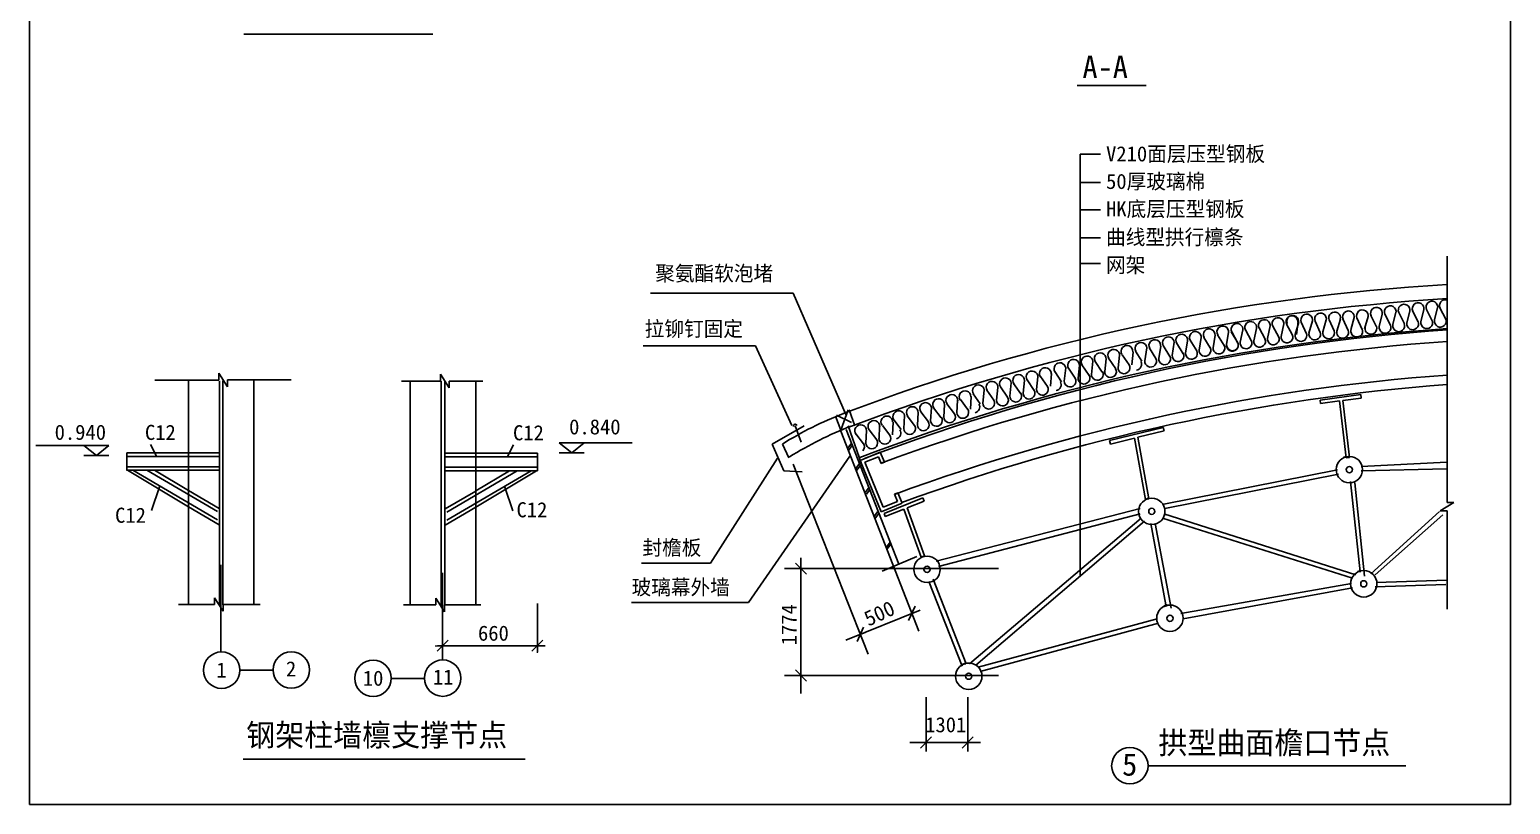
# Model space of a CAD drawing. Header units: metres. Extents: x 1233 to 1558, y 187 to 595.
# Drawn here: x 1233 to 1558.3, y 186.7 to 356.8 of the extents above; entities that cross this region are included whole.
import ezdxf

# ---------------------------------------------------------------- set-up
doc = ezdxf.new("R2010")
doc.units = ezdxf.units.M
doc.layers.add('BIAO', color=7, linetype='Continuous')
doc.layers.add('NAME', color=1, linetype='Continuous')

# ---------------------------------------------------------------- blocks, each defined once
blk = doc.blocks.new('DIM')
at = {"lineweight": 15}
for p, q in [((-2.14, 0), (1.52, 0)), ((0, -2.05), (0, 2.09))]:
    blk.add_line(p, q, dxfattribs=at)
blk.add_lwpolyline([(-1.6, -1.56), (1.58, 1.61)])

msp = doc.modelspace()

# ---------------------------------------------------------------- linework, layer by layer
for p, q in [((1280.01, 355.85), (1321.59, 355.85)), ((1463.12, 344.54), (1478.3, 344.54)), ((1463.77, 329.5), (1468.27, 329.5)), ((1463.77, 236.89), (1463.77, 329.5)), ((1463.77, 323.29), (1468.27, 323.29)), ((1463.77, 317.28), (1468.27, 317.28)), ((1463.77, 311.1), (1468.27, 311.1)), ((1463.77, 305.49), (1468.27, 305.49)), ((1400.75, 298.97), (1369.41, 298.97)), ((1412.36, 272.2), (1400.75, 298.97)), ((1514.83, 292.9), (1514.07, 290.22)), ((1515.39, 292.85), (1516.55, 290.32)), ((1515.4, 292.85), (1516.56, 290.32)), ((1517.86, 293.14), (1517.1, 290.45)), ((1518.48, 293.09), (1519.58, 290.68)), ((1520.96, 293.28), (1520.2, 290.6)), ((1521.53, 293.32), (1522.69, 290.79)), ((1523.99, 293.61), (1523.23, 290.93)), ((1524.59, 293.56), (1525.75, 291.02)), ((1527.05, 293.84), (1526.29, 291.16)), ((1527.68, 294.07), (1528.86, 291.7)), ((1530.16, 294.34), (1529.49, 291.64)), ((1530.73, 294.41), (1531.97, 291.91)), ((1533.18, 294.77), (1532.51, 292.07)), ((1533.78, 294.75), (1535.02, 292.25)), ((1536.23, 295.11), (1535.56, 292.41)), ((1536.84, 295.09), (1538.03, 292.71)), ((1539.32, 295.36), (1538.65, 292.66)), ((1539.89, 295.42), (1541.13, 292.93)), ((1542.34, 295.79), (1541.67, 293.09)), ((1542.85, 295.75), (1544.1, 293.26)), ((1493.42, 289.75), (1493, 287)), ((1493.99, 289.86), (1495.44, 287.49)), ((1496.39, 290.44), (1495.97, 287.69)), ((1496.96, 290.46), (1498.42, 288.08)), ((1497.09, 290.48), (1498.41, 288.02)), ((1499.53, 290.92), (1498.95, 288.2)), ((1500.1, 290.91), (1501.42, 288.45)), ((1502.54, 291.25), (1501.96, 288.53)), ((1503.09, 291.33), (1504.41, 288.88)), ((1505.52, 291.78), (1504.94, 289.05)), ((1506.09, 291.76), (1507.41, 289.31)), ((1506.1, 291.76), (1507.42, 289.31)), ((1508.53, 292.21), (1507.95, 289.48)), ((1509.15, 292.2), (1510.4, 289.87)), ((1511.82, 292.58), (1511.06, 289.9)), ((1511.71, 292.69), (1511.34, 289.93)), ((1512.37, 292.62), (1513.53, 290.08)), ((1392.49, 287.42), (1367.77, 287.42)), ((1400.45, 269.91), (1392.49, 287.42)), ((1478.44, 286.97), (1477.99, 284.1)), ((1479.04, 286.87), (1480.42, 284.61)), ((1481.48, 287.36), (1481.05, 284.61)), ((1482.04, 287.48), (1483.5, 285.1)), ((1484.47, 288.18), (1484.02, 285.3)), ((1484.97, 288.06), (1486.42, 285.68)), ((1487.39, 288.54), (1486.96, 285.79)), ((1487.96, 288.66), (1489.41, 286.28)), ((1490.36, 289.24), (1489.93, 286.48)), ((1490.98, 289.26), (1492.36, 287)), ((1492.45, 286.89), (1492.45, 286.89)), ((1463.63, 283.08), (1463.33, 280.31)), ((1464.19, 283.22), (1465.75, 280.91)), ((1466.58, 284.03), (1466.27, 281.14)), ((1467.09, 283.94), (1468.65, 281.63)), ((1469.49, 284.53), (1469.19, 281.76)), ((1470.05, 284.67), (1471.61, 282.36)), ((1472.43, 285.35), (1472.12, 282.58)), ((1473.04, 285.41), (1474.53, 283.21)), ((1474.62, 283.1), (1474.62, 283.1)), ((1475.46, 286), (1475.16, 283.23)), ((1475.98, 286.26), (1477.36, 284.01)), ((1452.11, 279.92), (1453.7, 277.62)), ((1454.48, 280.63), (1454.21, 277.85)), ((1455.1, 280.69), (1456.61, 278.51)), ((1457.51, 281.31), (1457.24, 278.54)), ((1458.19, 281.74), (1459.68, 279.54)), ((1460.61, 282.56), (1460.29, 279.66)), ((1461.22, 282.49), (1462.7, 280.29)), ((1267.87, 279.72), (1267.87, 230.57)), ((1274.68, 279.72), (1274.68, 230.57)), ((1275.44, 279.72), (1275.44, 230.57)), ((1282.25, 279.71), (1282.25, 230.56)), ((1316.58, 279.63), (1316.58, 230.48)), ((1323.39, 279.64), (1323.39, 230.49)), ((1324.16, 279.64), (1324.16, 230.49)), ((1330.97, 279.64), (1330.97, 230.49)), ((1440.29, 276.87), (1441.79, 274.69)), ((1442.7, 277.71), (1442.41, 274.81)), ((1443.3, 277.65), (1444.81, 275.47)), ((1445.71, 278.27), (1445.44, 275.5)), ((1446.27, 278.41), (1447.86, 276.12)), ((1448.66, 279.25), (1448.37, 276.35)), ((1449.16, 279.16), (1450.75, 276.86)), ((1451.56, 279.77), (1451.28, 277)), ((1456.7, 278.4), (1456.7, 278.4)), ((1516.52, 275.51), (1525.43, 276.71)), ((1525.43, 276.71), (1525.53, 275.95)), ((1412.84, 273.38), (1411.19, 268.9)), ((1413.07, 273.38), (1414.25, 269.84)), ((1431.09, 273.88), (1430.93, 270.97)), ((1431.6, 273.81), (1433.28, 271.58)), ((1433.97, 274.53), (1433.81, 271.74)), ((1434.52, 274.69), (1436.2, 272.47)), ((1436.86, 275.5), (1436.7, 272.72)), ((1437.47, 275.59), (1439.07, 273.47)), ((1439.17, 273.37), (1439.17, 273.37)), ((1439.86, 276.31), (1439.7, 273.53)), ((1516.52, 275.51), (1516.62, 274.75)), ((1516.62, 274.75), (1520.76, 275.31)), ((1520.76, 275.31), (1522.21, 262.83)), ((1521.52, 275.41), (1525.53, 275.95)), ((1521.52, 275.41), (1522.97, 262.92)), ((1410.01, 271.96), (1411.19, 268.9)), ((1410.24, 272.2), (1413.54, 270.55)), ((1422.72, 270.64), (1422.58, 267.86)), ((1422.84, 271.15), (1424.43, 269.03)), ((1425.21, 272.09), (1425.04, 269.18)), ((1425.81, 272.05), (1427.41, 269.94)), ((1428.2, 272.78), (1428.04, 269.99)), ((1428.75, 272.94), (1430.43, 270.72)), ((1403.17, 269.84), (1396.1, 265.84)), ((1411.2, 268.65), (1428.33, 224.77)), ((1412.41, 269.05), (1423.92, 239.47)), ((1415.75, 261.51), (1412.81, 269.85)), ((1414.49, 268.08), (1416.18, 265.87)), ((1416.85, 268.81), (1416.71, 266.03)), ((1417.4, 268.99), (1419.09, 266.77)), ((1419.73, 269.81), (1419.59, 267.03)), ((1420.34, 269.9), (1421.95, 267.8)), ((1422.05, 267.7), (1422.05, 267.7)), ((1470.25, 266.59), (1482.05, 269.48)), ((1470.43, 265.85), (1475.74, 267.14)), ((1475.74, 267.14), (1478.15, 253.66)), ((1476.48, 267.33), (1482.23, 268.73)), ((1476.48, 267.33), (1478.9, 253.81)), ((1482.05, 269.48), (1482.23, 268.73)), ((1254.29, 263.88), (1254.29, 260.05)), ((1270.08, 263.91), (1254.31, 263.91)), ((1260.85, 263.18), (1259.52, 265.76)), ((1274.68, 263.91), (1270.08, 263.91)), ((1324.16, 263.82), (1328.75, 263.82)), ((1328.75, 263.82), (1344.52, 263.82)), ((1337.99, 263.1), (1339.31, 265.68)), ((1344.52, 263.82), (1344.52, 259.99)), ((1396.1, 265.84), (1398.69, 259.95)), ((1398.35, 265.84), (1399.76, 262.83)), ((1413.55, 266.05), (1412.74, 264.93)), ((1413.76, 265.64), (1412.94, 264.52)), ((1419.88, 264.06), (1415.45, 262.26)), ((1420.78, 261.85), (1419.88, 264.06)), ((1470.25, 266.59), (1470.43, 265.85)), ((1274.68, 263.14), (1254.31, 263.14)), ((1274.68, 260.84), (1254.31, 260.84)), ((1324.16, 263.06), (1344.52, 263.06)), ((1324.16, 260.76), (1344.52, 260.76)), ((1397.26, 262.75), (1382.53, 239.68)), ((1413.19, 263.15), (1390.93, 231.03)), ((1400.71, 261.45), (1417.23, 219.7)), ((1415.29, 261.56), (1414.47, 260.44)), ((1415.49, 261.15), (1414.68, 260.03)), ((1415.45, 262.26), (1420.05, 250.96)), ((1419.46, 263.06), (1416.45, 261.83)), ((1416.45, 261.83), (1420.47, 251.95)), ((1420.07, 261.56), (1419.46, 263.06)), ((1420.07, 261.56), (1420.78, 261.85)), ((1522.34, 263.16), (1521.62, 262.9)), ((1522.97, 262.92), (1522.21, 262.83)), ((1525.53, 260.89), (1544.39, 261.83)), ((1525.53, 259.95), (1544.39, 260.42)), ((1270.08, 260.07), (1254.31, 260.07)), ((1254.47, 260.07), (1267.87, 252.09)), ((1255.65, 260.07), (1274.21, 249.19)), ((1258.73, 260.07), (1274.21, 251)), ((1260.4, 260.07), (1267.87, 255.63)), ((1274.68, 260.07), (1270.08, 260.07)), ((1324.16, 259.99), (1328.75, 259.99)), ((1343.18, 259.99), (1324.62, 249.11)), ((1340.11, 259.99), (1324.62, 250.92)), ((1328.75, 259.99), (1344.52, 259.99)), ((1344.36, 259.99), (1330.97, 252.01)), ((1338.43, 259.99), (1330.97, 255.55)), ((1398.69, 259.95), (1402.7, 259.71)), ((1482.15, 252.65), (1520.34, 260.18)), ((1482.39, 251.7), (1520.58, 259.24)), ((1523.17, 257.59), (1525.29, 237.8)), ((1524.11, 257.36), (1526.24, 236.86)), ((1261.48, 256.47), (1259.73, 251.23)), ((1267.87, 255.61), (1274.6, 251.66)), ((1330.97, 255.52), (1324.23, 251.58)), ((1337.36, 256.39), (1339.1, 251.15)), ((1417.43, 256.36), (1416.62, 255.24)), ((1417.64, 255.95), (1416.82, 254.83)), ((1420.7, 250.61), (1429.25, 254.03)), ((1423.02, 254.84), (1423.73, 255.13)), ((1423.67, 253.25), (1423.02, 254.84)), ((1424.66, 252.83), (1423.73, 255.13)), ((1429.25, 254.03), (1429.53, 253.32)), ((1478.9, 253.81), (1478.15, 253.66)), ((1478.94, 254.01), (1478.22, 253.75)), ((1267.87, 252.07), (1274.6, 248.13)), ((1330.97, 251.99), (1324.23, 248.04)), ((1419.27, 250.95), (1418.45, 249.83)), ((1419.47, 250.55), (1418.66, 249.42)), ((1420.05, 250.96), (1424.66, 252.83)), ((1420.47, 251.95), (1423.67, 253.25)), ((1420.7, 250.61), (1420.98, 249.9)), ((1420.98, 249.9), (1425.08, 251.54)), ((1425.08, 251.54), (1428.84, 241.02)), ((1425.79, 251.82), (1429.53, 253.32)), ((1425.79, 251.82), (1429.56, 241.28)), ((1432.17, 240.16), (1476.96, 251.7)), ((1432.64, 238.98), (1476.96, 250.53)), ((1482.15, 250.53), (1524.35, 237.1)), ((1527.65, 237.33), (1542.74, 251)), ((1439.48, 217.55), (1477.2, 249.58)), ((1440.89, 217.31), (1477.91, 248.88)), ((1479.32, 248.41), (1482.62, 230.5)), ((1480.26, 248.41), (1483.8, 229.8)), ((1481.91, 249.58), (1523.64, 236.39)), ((1528.59, 237.1), (1543.45, 250.29)), ((1422.02, 244.33), (1421.21, 243.2)), ((1402.44, 240.87), (1402.44, 211.03)), ((1420.27, 237.92), (1427.87, 241.15)), ((1422.23, 243.92), (1421.41, 242.8)), ((1429.56, 241.28), (1428.84, 241.02)), ((1275, 239.3), (1275, 220.18)), ((1323.71, 237.55), (1323.71, 218.43)), ((1382.53, 239.68), (1367.4, 239.68)), ((1398.86, 238.48), (1445.85, 238.48)), ((1525.48, 237.89), (1524.73, 237.75)), ((1525.51, 238.09), (1524.79, 237.84)), ((1430.52, 235.68), (1437.83, 217.08)), ((1431.46, 236.16), (1438.77, 217.55)), ((1485.92, 228.62), (1523.41, 235.21)), ((1486.39, 227.44), (1523.64, 234.27)), ((1528.59, 234.51), (1544.15, 234.98)), ((1528.83, 235.45), (1544.39, 235.92)), ((1390.93, 231.03), (1365.18, 231.03)), ((1344.52, 230.82), (1344.52, 220.15)), ((1412.29, 222.74), (1428.63, 229.38)), ((1482.89, 230.33), (1482.14, 230.19)), ((1482.92, 230.53), (1482.2, 230.28)), ((1441.36, 216.84), (1480.73, 227.44)), ((1441.83, 215.9), (1480.97, 226.5)), ((1322.57, 221.55), (1346.21, 221.55)), ((1279.11, 216.19), (1286.43, 216.19)), ((1398.86, 215.01), (1445.85, 215.01)), ((1438.69, 217.6), (1437.93, 217.45)), ((1438.72, 217.8), (1438, 217.54)), ((1312.39, 214.39), (1319.71, 214.39)), ((1429.92, 210.23), (1429.92, 198.3)), ((1439.08, 210.23), (1439.08, 198.3)), ((1426.33, 200.29), (1441.86, 200.29)), ((1279.91, 196.64), (1341.84, 196.64)), ((1478.72, 195.15), (1535.34, 195.15))]:
    msp.add_line(p, q)
msp.add_lwpolyline([(1232.96, 595.23), (1558.32, 595.23), (1558.32, 186.72), (1232.96, 186.72)], close=True)
msp.add_lwpolyline([(1401.55, 269.95, 1), (1400.83, 269.68, 1)], format="xyb")
msp.add_lwpolyline([(1401.19, 269.82), (1402.52, 266.29)])
for centre, radius in [((1522.94, 260.22), 2.9), ((1522.94, 260.22), 0.68), ((1479.53, 251.06), 2.9), ((1479.53, 251.06), 0.68), ((1430.15, 238.33), 2.9), ((1430.15, 238.33), 0.68), ((1526.11, 235.15), 2.9), ((1526.11, 235.15), 0.68), ((1483.51, 227.59), 2.9), ((1483.51, 227.59), 0.68), ((1275.15, 216.19), 4), ((1290.45, 216.24), 4), ((1308.43, 214.4), 4), ((1323.73, 214.44), 4), ((1439.31, 214.86), 2.9), ((1439.31, 214.86), 0.68), ((1474.71, 195.2), 4)]:
    msp.add_circle(centre, radius)
for centre, radius, start, end in [((1569.7, -142.81), 444.38, 93.26, 110.82), ((1570.91, -145.82), 444.38, 93.42, 110.82), ((1531.92, 294.9), 1.29, 348.02, 204.65), ((1534.97, 295.24), 1.29, 348.02, 204.65), ((1538.05, 295.58), 1.29, 348.02, 204.65), ((1541.08, 295.92), 1.29, 348.02, 204.65), ((1544.04, 296.25), 1.29, 73.52, 204.65), ((1504.26, 291.87), 1.29, 349.81, 206.44), ((1507.27, 292.3), 1.29, 349.81, 206.44), ((1510.34, 292.73), 1.29, 349.81, 206.44), ((1510.48, 292.79), 1.29, 341.69, 198.31), ((1513.57, 293.08), 1.29, 346.08, 202.71), ((1516.61, 293.31), 1.29, 346.08, 202.71), ((1519.7, 293.55), 1.29, 346.08, 202.71), ((1522.74, 293.78), 1.29, 346.08, 202.71), ((1525.8, 294.01), 1.29, 346.08, 202.71), ((1528.89, 294.57), 1.29, 348.02, 204.65), ((1539.93, 292.48), 1.29, 170.37, 22.3), ((1542.93, 292.81), 1.29, 170.37, 22.3), ((1574.11, -152.2), 444.38, 93.84, 110.93), ((1575.12, -152.4), 444.38, 93.96, 110.93), ((1486.11, 288.66), 1.29, 352.99, 215.25), ((1489.1, 289.26), 1.29, 352.99, 209.61), ((1492.14, 289.86), 1.29, 352.99, 209.61), ((1495.13, 290.46), 1.29, 352.99, 209.61), ((1498.27, 291.01), 1.29, 349.81, 206.44), ((1501.27, 291.44), 1.29, 349.81, 206.44), ((1509.23, 289.35), 1.29, 172.16, 24.09), ((1512.31, 289.68), 1.29, 168.43, 20.36), ((1515.34, 290.01), 1.29, 168.43, 20.36), ((1518.37, 290.24), 1.29, 168.43, 20.36), ((1521.47, 290.38), 1.29, 168.43, 20.36), ((1524.56, 290.62), 1.29, 168.43, 20.36), ((1527.68, 291.22), 1.29, 170.37, 22.3), ((1530.77, 291.46), 1.29, 170.37, 22.3), ((1533.77, 291.8), 1.29, 170.37, 22.3), ((1536.84, 292.23), 1.29, 170.37, 22.3), ((1574.51, -155.01), 444.38, 93.88, 110.34), ((1471.16, 285.32), 1.29, 355.56, 212.18), ((1474.06, 286.2), 1.29, 355.56, 212.18), ((1477.15, 286.87), 1.29, 4.64, 209.61), ((1480.19, 287.48), 1.29, 352.99, 209.61), ((1483.18, 288.07), 1.29, 4.64, 209.61), ((1488.25, 285.73), 1.29, 175.34, 27.26), ((1491.22, 286.42), 1.29, 175.34, 27.26), ((1494.28, 286.93), 1.29, 175.34, 27.26), ((1497.22, 287.54), 1.29, 172.16, 24.09), ((1497.25, 287.62), 1.29, 175.34, 27.26), ((1500.23, 288.06), 1.29, 172.16, 24.09), ((1503.22, 288.39), 1.29, 172.16, 24.09), ((1506.22, 288.92), 1.29, 172.16, 24.09), ((1459.34, 282.39), 1.29, 7.22, 212.18), ((1462.35, 283.14), 1.29, 355.56, 212.18), ((1465.31, 283.87), 1.29, 7.22, 212.18), ((1468.2, 284.58), 1.29, 355.56, 217.82), ((1473.41, 282.58), 1.29, 177.91, 29.84), ((1475.98, 283.37), 1.29, 277.75, 27.26), ((1479.27, 284.03), 1.29, 175.34, 27.26), ((1482.33, 284.55), 1.29, 175.34, 27.26), ((1485.3, 285.24), 1.29, 175.34, 27.26), ((1576.52, -162.23), 444.38, 94.14, 110.21), ((1447.38, 279.07), 1.29, 7.8, 212.76), ((1450.27, 279.82), 1.29, 356.14, 218.4), ((1453.22, 280.58), 1.29, 356.14, 212.76), ((1456.14, 281.31), 1.29, 356.14, 212.76), ((1461.58, 279.66), 1.29, 177.91, 29.84), ((1464.62, 280.31), 1.29, 177.91, 29.84), ((1467.55, 281.13), 1.29, 177.91, 29.84), ((1470.47, 281.75), 1.29, 177.91, 29.84), ((1577.53, -164.24), 444.38, 94.27, 110.13), ((1435.6, 275.4), 1.29, 358.56, 215.18), ((1438.49, 276.25), 1.29, 358.56, 215.18), ((1441.42, 277.54), 1.29, 7.8, 212.76), ((1444.43, 278.31), 1.29, 356.14, 212.76), ((1449.65, 276.36), 1.29, 178.49, 30.42), ((1452.57, 277.01), 1.29, 178.49, 30.42), ((1455.5, 277.86), 1.29, 178.49, 30.42), ((1458.32, 278.85), 1.29, 280.32, 29.84), ((1426.91, 272.76), 1.29, 358.56, 215.18), ((1429.83, 273.65), 1.29, 10.21, 215.18), ((1432.68, 274.51), 1.29, 358.56, 220.81), ((1437.99, 272.78), 1.29, 180.9, 32.83), ((1440.44, 273.98), 1.29, 280.9, 30.42), ((1443.7, 274.82), 1.29, 178.49, 30.42), ((1446.73, 275.5), 1.29, 178.49, 30.42), ((1440.56, 198.32), 79.62, 111.21, 122.01), ((1415.56, 268.79), 1.29, 358.98, 221.23), ((1418.47, 269.7), 1.29, 358.98, 215.6), ((1421.3, 270.71), 1.29, 358.98, 215.6), ((1423.94, 271.86), 1.29, 10.21, 215.18), ((1429.32, 270.06), 1.29, 180.9, 32.83), ((1432.21, 271.03), 1.29, 180.9, 32.83), ((1435.1, 271.81), 1.29, 180.9, 32.83), ((1442.16, 195.52), 79.62, 111.21, 122.01), ((1417.99, 266.1), 1.29, 181.32, 33.25), ((1420.87, 267.1), 1.29, 181.32, 33.25), ((1423.11, 268.27), 1.29, 283.32, 32.83), ((1426.33, 269.25), 1.29, 180.9, 32.83), ((1415.11, 265.31), 1.29, 314.09, 33.25)]:
    msp.add_arc(centre, radius, start, end)
at = {"layer": 'BIAO'}
for p, q in [((1544.44, 307.11), (1544.43, 253.02)), ((1274.56, 279.9), (1260.45, 279.9)), ((1276.44, 278.44), (1274.56, 281.42)), ((1274.56, 281.42), (1274.56, 279.91)), ((1276.44, 279.91), (1276.44, 278.44)), ((1290.43, 279.91), (1276.44, 279.91)), ((1325.12, 278.18), (1323.23, 281.17)), ((1323.23, 281.17), (1323.23, 279.66)), ((1323.23, 279.65), (1314.64, 279.65)), ((1325.12, 279.66), (1325.12, 278.18)), ((1332.52, 279.65), (1325.12, 279.66)), ((1545.9, 253.02), (1542.92, 251.14)), ((1542.92, 251.14), (1544.43, 251.14)), ((1544.43, 253.02), (1545.9, 253.02)), ((1544.44, 251.14), (1544.44, 229.62)), ((1275.5, 229.11), (1273.62, 232.09)), ((1273.62, 232.09), (1273.62, 230.58)), ((1324.12, 229.03), (1322.24, 232.02)), ((1322.24, 232.02), (1322.24, 230.51)), ((1273.62, 230.58), (1265.7, 230.58)), ((1275.5, 230.58), (1275.5, 229.11)), ((1283.61, 230.58), (1275.5, 230.58)), ((1322.24, 230.5), (1315.1, 230.5)), ((1324.12, 230.51), (1324.12, 229.03)), ((1332.12, 230.5), (1324.12, 230.51))]:
    msp.add_line(p, q, dxfattribs=at)
at = {"layer": 'NAME'}
for p, q in [((1250.4, 265.55), (1234.35, 265.55)), ((1247.64, 263.32), (1244.89, 265.55)), ((1250.4, 265.55), (1247.64, 263.32)), ((1354.83, 263.89), (1349.31, 263.89)), ((1349.32, 266.12), (1365.36, 266.12)), ((1349.32, 266.12), (1352.07, 263.89)), ((1352.07, 263.89), (1354.83, 266.12)), ((1244.88, 263.32), (1250.4, 263.32))]:
    msp.add_line(p, q, dxfattribs=at)

# ---------------------------------------------------------------- block references
at = {"xscale": 0.77, "yscale": 0.77, "zscale": 0.77}
for p, rotation in [((1402.44, 238.48), 270), ((1426.82, 228.64), 20.93), ((1415.51, 224.05), 20.93), ((1402.44, 215.01), 270)]:
    msp.add_blockref('DIM', p, dxfattribs=dict(at, rotation=rotation))
for p in [(1323.71, 221.55), (1344.52, 221.55), (1429.92, 200.29), (1439.08, 200.29)]:
    msp.add_blockref('DIM', p, dxfattribs=at)

# ---------------------------------------------------------------- texts
for s, height, p in [('A-A', 4.9, (1464.29, 346.19)), ('V210面层压型钢板', 3.32, (1469.48, 327.91)), ('50厚玻璃棉', 3.32, (1469.48, 321.86)), ('HK底层压型钢板', 3.32, (1469.48, 315.81)), ('曲线型拱行檩条', 3.32, (1469.48, 309.63)), ('网架', 3.32, (1469.48, 303.51)), ('聚氨酯软泡堵', 3.32, (1370.42, 301.67)), ('拉铆钉固定', 3.32, (1368.11, 289.49)), ('0.940', 3.32, (1238.46, 266.77)), ('C12', 3.32, (1258.3, 266.74)), ('0.840', 3.32, (1351.51, 267.96)), ('C12', 3.32, (1339.17, 266.66)), ('C12', 3.32, (1251.74, 248.55)), ('C12', 3.32, (1339.94, 249.75)), ('封檐板', 3.32, (1367.61, 241.44)), ('玻璃幕外墙', 3.32, (1365.23, 232.74)), ('660', 3.32, (1331.48, 222.66)), ('2', 3.32, (1289.28, 214.81)), ('1', 3.32, (1274, 214.56)), ('10', 3.32, (1306.18, 212.77)), ('11', 3.32, (1321.57, 213.01)), ('钢架柱墙檩支撑节点', 4.9, (1280.56, 199.49)), ('1301', 3.32, (1429.74, 202.55)), ('拱型曲面檐口节点', 4.9, (1480.97, 197.81)), ('5', 4.9, (1473.01, 193.02))]:
    msp.add_text(s, height=height).set_placement(p)
for s, rotation, p in [('500', 24.74, (1417.28, 225.75)), ('1774', 90, (1401.47, 221.65))]:
    msp.add_text(s, height=3.32, rotation=rotation).set_placement(p)

doc.saveas('drawing.dxf')
